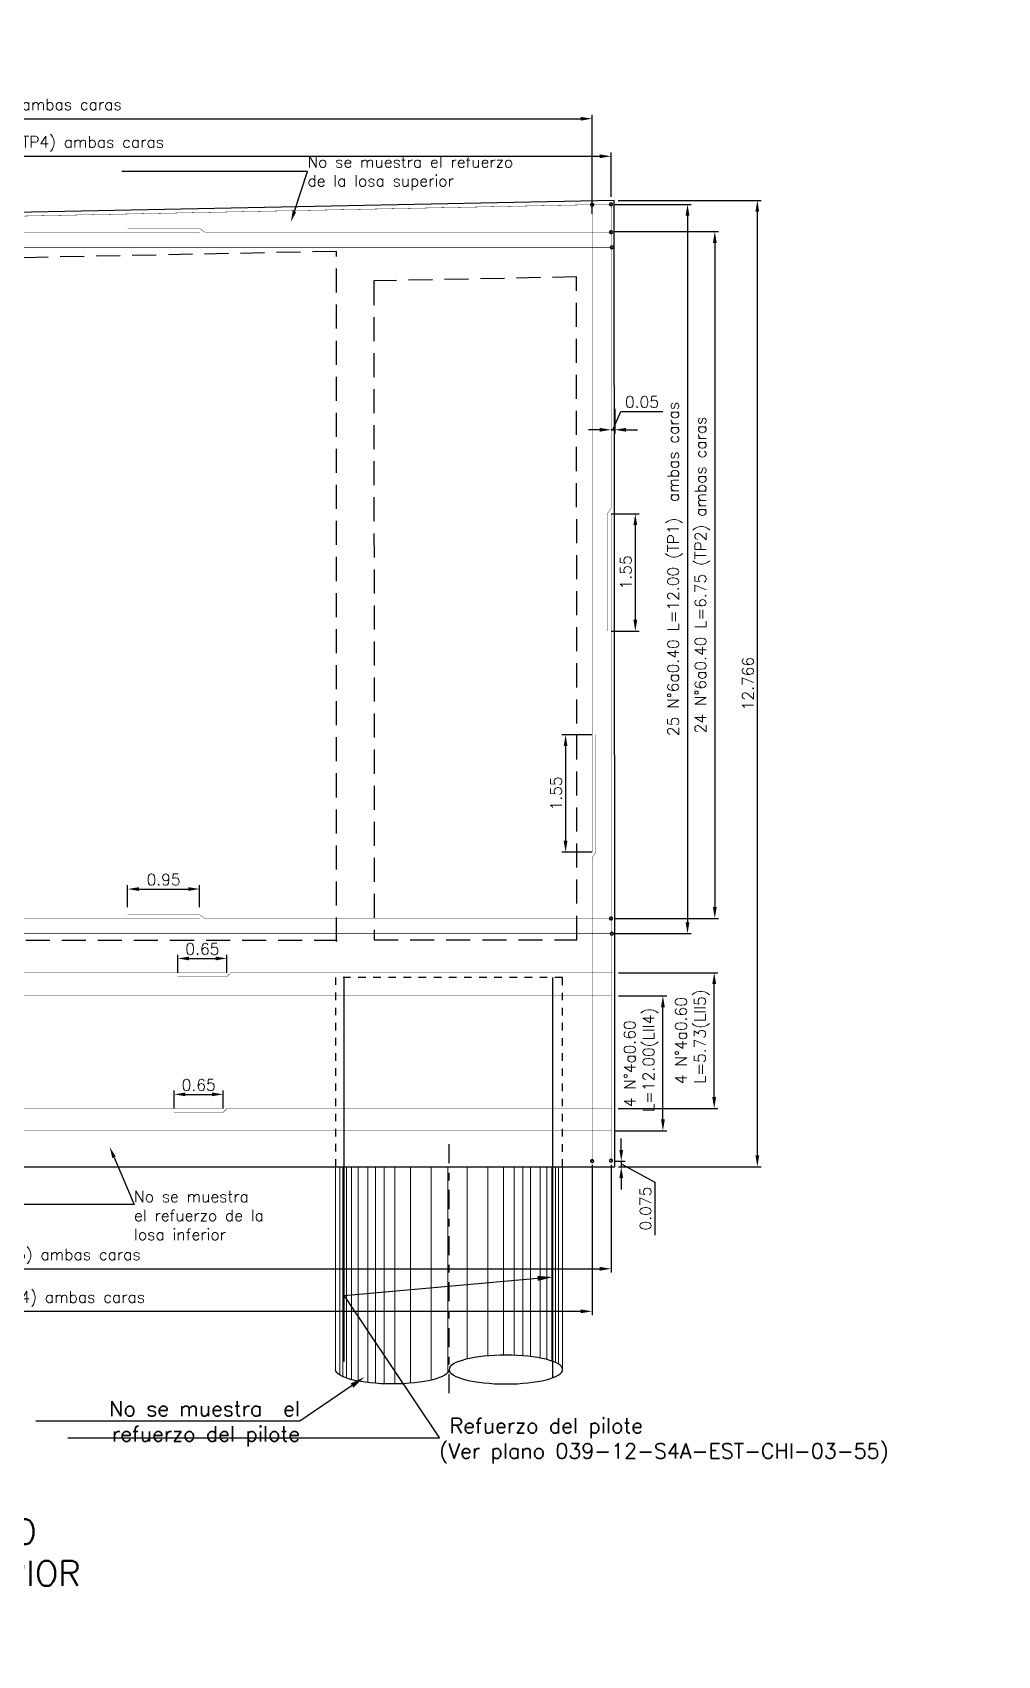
# Model space of a CAD drawing. Header units: metres. Extents: x 1080594 to 1081411, y 976871 to 977162.
# Drawn here: x 1081136.06 to 1081148.82, y 977085.5 to 977106.94 of the extents above; entities that cross this region are included whole.
import ezdxf
from ezdxf import colors
from ezdxf.entities.mleader import LeaderData, LeaderLine
from ezdxf.math import Vec2, Vec3

# ---------------------------------------------------------------- set-up
doc = ezdxf.new("R2010")
doc.units = ezdxf.units.M
doc.header["$LTSCALE"] = 25.4
doc.linetypes.add('DASHDOT', pattern=[1, 0.5, -0.25, 0, -0.25])
doc.linetypes.add('HIDDEN', pattern=[0.375, 0.25, -0.125])
for name, color, linetype in [('CONTRAPESO', 3, 'Continuous'), ('COT', 1, 'Continuous'), ('DIMCONTRAPESO', 1, 'Continuous'), ('EJE-D', 11, 'DASHDOT'), ('PROY', 9, 'HIDDEN'), ('PROYECC', 251, 'HIDDEN'), ('REF', 6, 'Continuous'), ('REGL175', 7, 'Continuous')]:
    doc.layers.add(name, color=color, linetype=linetype)
for name, color, linetype, lineweight in [('COTA', 1, 'Continuous', 30), ('COTACIM', 20, 'Continuous', 5), ('EJEPILOTE', 145, 'DASHDOT', 30), ('OTROS', 8, 'Continuous', 5), ('REF 7', 210, 'Continuous', 30)]:
    doc.layers.add(name, color=color, linetype=linetype, lineweight=lineweight)
doc.styles.add('romans', font='romans.shx')
doc.dimstyles.new('Copy 75', dxfattribs={"dimtxt": 0.15, "dimasz": 0.15, "dimexe": 0.05, "dimexo": 0.05, "dimgap": 0.05, "dimtad": 1, "dimzin": 0, "dimdsep": 46, "dimtxsty": 'romans', "dimcen": 0.002, "dimclrd": 1, "dimclre": 1, "dimclrt": 3, "dimadec": 4, "dimazin": 0, "dimtfac": 1, "dimtofl": 0, "dimtmove": 1, "dimatfit": 3, "dimfxl": 1, "dimtolj": 1, "dimtzin": 0, "dimarcsym": 1})

# ---------------------------------------------------------------- blocks, each defined once
blk = doc.blocks.new('*D1278')
at = {"layer": 'COTA', "color": 1, "lineweight": -2, "transparency": 16777216}
for p, q in [((1081126.633, 977104.547), (1081126.633, 977105.852)), ((1081126.783, 977105.802), (1081143.312, 977105.802)), ((1081143.462, 977104.547), (1081143.462, 977105.852))]:
    blk.add_line(p, q, dxfattribs=at)
at = {"layer": 'COTA', "color": 1, "transparency": 16777216}
for points in [[(1081126.783, 977105.827), (1081126.783, 977105.777), (1081126.633, 977105.802)], [(1081143.312, 977105.827), (1081143.312, 977105.777), (1081143.462, 977105.802)]]:
    blk.add_solid(points, dxfattribs=at)
at = {"layer": 'Defpoints', "color": 0, "transparency": 16777216}
for p in [(1081143.462, 977105.802), (1081126.633, 977104.497), (1081143.462, 977104.497)]:
    blk.add_point(p, dxfattribs=at)
at = {"layer": 'COTA', "color": 3, "transparency": 16777216, "insert": (1081135.048, 977105.966), "char_height": 0.15, "attachment_point": 5, "style": 'romans'}
blk.add_mtext('\\A1;35 N°8 a 0.50 L=9.00 (TP3) ambas caras', dxfattribs=at)
blk = doc.blocks.new('*D1280')
at = {"layer": 'Defpoints', "color": 0, "transparency": 16777216}
for p in [(1081143.662, 977100.584), (1081143.662, 977099.034), (1081144.033, 977099.034)]:
    blk.add_point(p, dxfattribs=at)
at = {"layer": 'DIMCONTRAPESO', "color": 1, "lineweight": -2, "transparency": 16777216}
for p, q in [((1081143.712, 977100.584), (1081144.083, 977100.584)), ((1081144.033, 977100.434), (1081144.033, 977099.184)), ((1081143.712, 977099.034), (1081144.083, 977099.034))]:
    blk.add_line(p, q, dxfattribs=at)
at = {"layer": 'DIMCONTRAPESO', "color": 1, "transparency": 16777216}
for points in [[(1081144.008, 977100.434), (1081144.058, 977100.434), (1081144.033, 977100.584)], [(1081144.008, 977099.184), (1081144.058, 977099.184), (1081144.033, 977099.034)]]:
    blk.add_solid(points, dxfattribs=at)
at = {"layer": 'DIMCONTRAPESO', "color": 3, "transparency": 16777216, "insert": (1081143.908, 977099.809), "char_height": 0.15, "attachment_point": 5, "rotation": 90, "style": 'romans'}
blk.add_mtext('\\A1;1.55', dxfattribs=at)
blk = doc.blocks.new('*D1281')
at = {"layer": 'Defpoints', "color": 0, "transparency": 16777216}
for p in [(1081143.711, 977092.031), (1081143.785, 977091.957), (1081143.847, 977091.957)]:
    blk.add_point(p, dxfattribs=at)
at = {"layer": 'DIMCONTRAPESO', "color": 1, "lineweight": -2, "transparency": 16777216}
for p, q in [((1081143.847, 977092.181), (1081143.847, 977092.331)), ((1081143.761, 977092.031), (1081143.897, 977092.031)), ((1081143.835, 977091.957), (1081143.897, 977091.957)), ((1081143.847, 977092.031), (1081143.847, 977091.957)), ((1081143.847, 977091.994), (1081144.293, 977091.755)), ((1081143.847, 977091.807), (1081143.847, 977091.657)), ((1081144.293, 977091.755), (1081144.293, 977091.055))]:
    blk.add_line(p, q, dxfattribs=at)
at = {"layer": 'DIMCONTRAPESO', "color": 1, "transparency": 16777216}
for points in [[(1081143.822, 977092.181), (1081143.872, 977092.181), (1081143.847, 977092.031)], [(1081143.822, 977091.807), (1081143.872, 977091.807), (1081143.847, 977091.957)]]:
    blk.add_solid(points, dxfattribs=at)
at = {"layer": 'DIMCONTRAPESO', "color": 3, "transparency": 16777216, "insert": (1081144.168, 977091.405), "char_height": 0.15, "attachment_point": 5, "rotation": 90, "style": 'romans'}
blk.add_mtext('\\A1;0.075', dxfattribs=at)
blk = doc.blocks.new('*D1336')
at = {"layer": 'Defpoints', "color": 0, "transparency": 16777216}
for p in [(1081143.762, 977102.02), (1081143.712, 977101.693), (1081143.762, 977101.693)]:
    blk.add_point(p, dxfattribs=at)
at = {"layer": 'DIMCONTRAPESO', "color": 1, "lineweight": -2, "transparency": 16777216}
for p, q in [((1081143.737, 977101.693), (1081143.842, 977101.936)), ((1081143.762, 977101.97), (1081143.762, 977101.643)), ((1081143.842, 977101.936), (1081144.399, 977101.936)), ((1081143.562, 977101.693), (1081143.412, 977101.693)), ((1081143.712, 977101.693), (1081143.762, 977101.693)), ((1081143.912, 977101.693), (1081144.062, 977101.693))]:
    blk.add_line(p, q, dxfattribs=at)
at = {"layer": 'DIMCONTRAPESO', "color": 1, "transparency": 16777216}
for points in [[(1081143.562, 977101.718), (1081143.562, 977101.668), (1081143.712, 977101.693)], [(1081143.912, 977101.718), (1081143.912, 977101.668), (1081143.762, 977101.693)]]:
    blk.add_solid(points, dxfattribs=at)
at = {"layer": 'DIMCONTRAPESO', "color": 3, "transparency": 16777216, "insert": (1081144.121, 977102.061), "char_height": 0.15, "attachment_point": 5, "style": 'romans'}
blk.add_mtext('\\A1;0.05', dxfattribs=at)
blk = doc.blocks.new('*D1282')
at = {"layer": 'Defpoints', "color": 0, "transparency": 16777216}
for p in [(1081143.512, 977097.664), (1081143.111, 977096.114), (1081143.512, 977096.114)]:
    blk.add_point(p, dxfattribs=at)
at = {"layer": 'DIMCONTRAPESO', "color": 1, "lineweight": -2, "transparency": 16777216}
for p, q in [((1081143.462, 977097.664), (1081143.061, 977097.664)), ((1081143.111, 977097.514), (1081143.111, 977096.264)), ((1081143.462, 977096.114), (1081143.061, 977096.114))]:
    blk.add_line(p, q, dxfattribs=at)
at = {"layer": 'DIMCONTRAPESO', "color": 1, "transparency": 16777216}
for points in [[(1081143.086, 977097.514), (1081143.136, 977097.514), (1081143.111, 977097.664)], [(1081143.086, 977096.264), (1081143.136, 977096.264), (1081143.111, 977096.114)]]:
    blk.add_solid(points, dxfattribs=at)
at = {"layer": 'DIMCONTRAPESO', "color": 3, "transparency": 16777216, "insert": (1081142.986, 977096.889), "char_height": 0.15, "attachment_point": 5, "rotation": 90, "style": 'romans'}
blk.add_mtext('\\A1;1.55', dxfattribs=at)
blk = doc.blocks.new('*D1284')
at = {"layer": 'COTA', "color": 1, "lineweight": -2, "transparency": 16777216}
for p, q in [((1081126.883, 977104.549), (1081126.883, 977105.356)), ((1081127.033, 977105.306), (1081143.562, 977105.306)), ((1081143.712, 977104.772), (1081143.712, 977105.356))]:
    blk.add_line(p, q, dxfattribs=at)
at = {"layer": 'COTA', "color": 1, "transparency": 16777216}
for points in [[(1081127.033, 977105.331), (1081127.033, 977105.281), (1081126.883, 977105.306)], [(1081143.562, 977105.331), (1081143.562, 977105.281), (1081143.712, 977105.306)]]:
    blk.add_solid(points, dxfattribs=at)
at = {"layer": 'Defpoints', "color": 0, "transparency": 16777216}
for p in [(1081143.712, 977105.306), (1081143.712, 977104.722), (1081126.883, 977104.499)]:
    blk.add_point(p, dxfattribs=at)
at = {"layer": 'COTA', "color": 3, "transparency": 16777216, "insert": (1081135.298, 977105.47), "char_height": 0.15, "attachment_point": 5, "style": 'romans'}
blk.add_mtext('\\A1;35 N°8 a 0.50 L=5.75-6.10 (TP4) ambas caras', dxfattribs=at)
blk = doc.blocks.new('*D1292')
at = {"layer": 'Defpoints', "color": 0, "transparency": 16777216}
for p in [(1081138.272, 977095.626), (1081137.321, 977095.337), (1081138.272, 977095.337)]:
    blk.add_point(p, dxfattribs=at)
at = {"layer": 'DIMCONTRAPESO', "color": 1, "lineweight": -2, "transparency": 16777216}
for p, q in [((1081137.321, 977095.387), (1081137.321, 977095.676)), ((1081137.471, 977095.626), (1081138.122, 977095.626)), ((1081138.272, 977095.387), (1081138.272, 977095.676))]:
    blk.add_line(p, q, dxfattribs=at)
at = {"layer": 'DIMCONTRAPESO', "color": 1, "transparency": 16777216}
for points in [[(1081137.471, 977095.651), (1081137.471, 977095.601), (1081137.321, 977095.626)], [(1081138.122, 977095.651), (1081138.122, 977095.601), (1081138.272, 977095.626)]]:
    blk.add_solid(points, dxfattribs=at)
at = {"layer": 'DIMCONTRAPESO', "color": 3, "transparency": 16777216, "insert": (1081137.797, 977095.751), "char_height": 0.15, "attachment_point": 5, "style": 'romans'}
blk.add_mtext('\\A1;0.95', dxfattribs=at)
blk = doc.blocks.new('*D1294')
at = {"layer": 'COTA', "color": 1, "lineweight": -2, "transparency": 16777216}
for p, q in [((1081143.758, 977104.311), (1081145.134, 977104.311)), ((1081145.084, 977104.161), (1081145.084, 977095.387)), ((1081143.762, 977095.237), (1081145.134, 977095.237))]:
    blk.add_line(p, q, dxfattribs=at)
at = {"layer": 'COTA', "color": 1, "transparency": 16777216}
for points in [[(1081145.059, 977104.161), (1081145.109, 977104.161), (1081145.084, 977104.311)], [(1081145.059, 977095.387), (1081145.109, 977095.387), (1081145.084, 977095.237)]]:
    blk.add_solid(points, dxfattribs=at)
at = {"layer": 'Defpoints', "color": 0, "transparency": 16777216}
for p in [(1081143.708, 977104.311), (1081143.712, 977095.237), (1081145.084, 977095.237)]:
    blk.add_point(p, dxfattribs=at)
at = {"layer": 'COTA', "color": 3, "transparency": 16777216, "insert": (1081144.92, 977099.774), "char_height": 0.15, "attachment_point": 5, "rotation": 90, "style": 'romans'}
blk.add_mtext('\\A1;24 N°6a0.40 L=6.75 (TP2) ambas caras', dxfattribs=at)
blk = doc.blocks.new('*D1295')
at = {"layer": 'COTA', "color": 1, "lineweight": -2, "transparency": 16777216}
for p, q in [((1081143.751, 977104.671), (1081144.773, 977104.671)), ((1081144.723, 977104.521), (1081144.723, 977095.187)), ((1081143.773, 977095.037), (1081144.773, 977095.037))]:
    blk.add_line(p, q, dxfattribs=at)
at = {"layer": 'COTA', "color": 1, "transparency": 16777216}
for points in [[(1081144.698, 977104.521), (1081144.748, 977104.521), (1081144.723, 977104.671)], [(1081144.698, 977095.187), (1081144.748, 977095.187), (1081144.723, 977095.037)]]:
    blk.add_solid(points, dxfattribs=at)
at = {"layer": 'Defpoints', "color": 0, "transparency": 16777216}
for p in [(1081143.701, 977104.671), (1081143.723, 977095.037), (1081144.723, 977095.037)]:
    blk.add_point(p, dxfattribs=at)
at = {"layer": 'COTA', "color": 3, "transparency": 16777216, "insert": (1081144.558, 977099.854), "char_height": 0.15, "attachment_point": 5, "rotation": 90, "style": 'romans'}
blk.add_mtext('\\A1;25 N°6a0.40 L=12.00 (TP1)  ambas caras', dxfattribs=at)
blk = doc.blocks.new('*D1296')
at = {"layer": 'COTA', "color": 1, "lineweight": -2, "transparency": 16777216}
for p, q in [((1081126.883, 977091.984), (1081126.883, 977090.56)), ((1081143.712, 977091.982), (1081143.712, 977090.56)), ((1081127.033, 977090.61), (1081143.562, 977090.61))]:
    blk.add_line(p, q, dxfattribs=at)
at = {"layer": 'COTA', "color": 1, "transparency": 16777216}
for points in [[(1081127.033, 977090.635), (1081127.033, 977090.585), (1081126.883, 977090.61)], [(1081143.562, 977090.635), (1081143.562, 977090.585), (1081143.712, 977090.61)]]:
    blk.add_solid(points, dxfattribs=at)
at = {"layer": 'Defpoints', "color": 0, "transparency": 16777216}
for p in [(1081126.883, 977092.034), (1081143.712, 977092.032), (1081143.712, 977090.61)]:
    blk.add_point(p, dxfattribs=at)
at = {"layer": 'COTA', "color": 3, "transparency": 16777216, "insert": (1081135.298, 977090.774), "char_height": 0.15, "attachment_point": 5, "style": 'romans'}
blk.add_mtext('\\A1;35 N°8 a 0.50 L=9.00 (TP3) ambas caras', dxfattribs=at)
blk = doc.blocks.new('*D1297')
at = {"layer": 'COTA', "color": 1, "lineweight": -2, "transparency": 16777216}
for p, q in [((1081126.633, 977091.981), (1081126.633, 977089.998)), ((1081143.462, 977091.982), (1081143.462, 977089.998)), ((1081126.783, 977090.048), (1081143.312, 977090.048))]:
    blk.add_line(p, q, dxfattribs=at)
at = {"layer": 'COTA', "color": 1, "transparency": 16777216}
for points in [[(1081126.783, 977090.073), (1081126.783, 977090.023), (1081126.633, 977090.048)], [(1081143.312, 977090.073), (1081143.312, 977090.023), (1081143.462, 977090.048)]]:
    blk.add_solid(points, dxfattribs=at)
at = {"layer": 'Defpoints', "color": 0, "transparency": 16777216}
for p in [(1081126.633, 977092.031), (1081143.462, 977092.032), (1081143.462, 977090.048)]:
    blk.add_point(p, dxfattribs=at)
at = {"layer": 'COTA', "color": 3, "transparency": 16777216, "insert": (1081135.048, 977090.212), "char_height": 0.15, "attachment_point": 5, "style": 'romans'}
blk.add_mtext('\\A1;35 N°8 a 0.50 L=5.75-6.10 (TP4) ambas caras', dxfattribs=at)
blk = doc.blocks.new('*D1324')
at = {"layer": 'Defpoints', "color": 0, "transparency": 16777216}
for p in [(1081138.635, 977094.709), (1081137.985, 977094.47), (1081138.635, 977094.47)]:
    blk.add_point(p, dxfattribs=at)
at = {"layer": 'EJE-D', "color": 1, "lineweight": -2, "transparency": 16777216}
for p, q in [((1081137.985, 977094.52), (1081137.985, 977094.759)), ((1081138.635, 977094.52), (1081138.635, 977094.759)), ((1081138.135, 977094.709), (1081138.485, 977094.709))]:
    blk.add_line(p, q, dxfattribs=at)
at = {"layer": 'EJE-D', "color": 1, "transparency": 16777216}
for points in [[(1081138.135, 977094.734), (1081138.135, 977094.684), (1081137.985, 977094.709)], [(1081138.485, 977094.734), (1081138.485, 977094.684), (1081138.635, 977094.709)]]:
    blk.add_solid(points, dxfattribs=at)
at = {"layer": 'EJE-D', "color": 3, "transparency": 16777216, "insert": (1081138.31, 977094.834), "char_height": 0.15, "attachment_point": 5, "style": 'romans'}
blk.add_mtext('\\A1;0.65', dxfattribs=at)
blk = doc.blocks.new('*D1326')
at = {"layer": 'Defpoints', "color": 0, "transparency": 16777216}
for p in [(1081138.585, 977092.914), (1081137.936, 977092.676), (1081138.585, 977092.676)]:
    blk.add_point(p, dxfattribs=at)
at = {"layer": 'EJE-D', "color": 1, "lineweight": -2, "transparency": 16777216}
for p, q in [((1081137.936, 977092.726), (1081137.936, 977092.964)), ((1081138.086, 977092.914), (1081138.435, 977092.914)), ((1081138.585, 977092.726), (1081138.585, 977092.964))]:
    blk.add_line(p, q, dxfattribs=at)
at = {"layer": 'EJE-D', "color": 1, "transparency": 16777216}
for points in [[(1081138.086, 977092.939), (1081138.086, 977092.889), (1081137.936, 977092.914)], [(1081138.435, 977092.939), (1081138.435, 977092.889), (1081138.585, 977092.914)]]:
    blk.add_solid(points, dxfattribs=at)
at = {"layer": 'EJE-D', "color": 3, "transparency": 16777216, "insert": (1081138.261, 977093.039), "char_height": 0.15, "attachment_point": 5, "style": 'romans'}
blk.add_mtext('\\A1;0.65', dxfattribs=at)
blk = doc.blocks.new('*D1248')
at = {"layer": 'Defpoints', "color": 0, "transparency": 16777216}
for p in [(1081143.762, 977094.214), (1081144.398, 977094.214), (1081143.723, 977092.433)]:
    blk.add_point(p, dxfattribs=at)
at = {"layer": 'DIMCONTRAPESO', "color": 1, "lineweight": -2, "transparency": 16777216}
for p, q in [((1081143.812, 977094.214), (1081144.448, 977094.214)), ((1081144.398, 977092.583), (1081144.398, 977094.064)), ((1081143.773, 977092.433), (1081144.448, 977092.433))]:
    blk.add_line(p, q, dxfattribs=at)
at = {"layer": 'DIMCONTRAPESO', "color": 1, "transparency": 16777216}
for points in [[(1081144.373, 977094.064), (1081144.423, 977094.064), (1081144.398, 977094.214)], [(1081144.373, 977092.583), (1081144.423, 977092.583), (1081144.398, 977092.433)]]:
    blk.add_solid(points, dxfattribs=at)
at = {"layer": 'DIMCONTRAPESO', "color": 3, "transparency": 16777216, "insert": (1081144.109, 977093.317), "char_height": 0.15, "attachment_point": 5, "rotation": 90, "style": 'romans'}
blk.add_mtext('\\A1;4 N°4a0.60\\P L=12.00(LII4)', dxfattribs=at)
blk = doc.blocks.new('*D1249')
at = {"layer": 'Defpoints', "color": 0, "transparency": 16777216}
for p in [(1081143.762, 977094.521), (1081145.076, 977094.521), (1081143.755, 977092.727)]:
    blk.add_point(p, dxfattribs=at)
at = {"layer": 'DIMCONTRAPESO', "color": 1, "lineweight": -2, "transparency": 16777216}
for p, q in [((1081143.812, 977094.521), (1081145.126, 977094.521)), ((1081145.076, 977092.877), (1081145.076, 977094.371)), ((1081143.805, 977092.727), (1081145.126, 977092.727))]:
    blk.add_line(p, q, dxfattribs=at)
at = {"layer": 'DIMCONTRAPESO', "color": 1, "transparency": 16777216}
for points in [[(1081145.051, 977094.371), (1081145.101, 977094.371), (1081145.076, 977094.521)], [(1081145.051, 977092.877), (1081145.101, 977092.877), (1081145.076, 977092.727)]]:
    blk.add_solid(points, dxfattribs=at)
at = {"layer": 'DIMCONTRAPESO', "color": 3, "transparency": 16777216, "insert": (1081144.787, 977093.624), "char_height": 0.15, "attachment_point": 5, "rotation": 90, "style": 'romans'}
blk.add_mtext('\\A1;4 N°4a0.60\\P L=5.73(LII5)', dxfattribs=at)
blk = doc.blocks.new('*D1322')
at = {"layer": 'COTA', "color": 1, "lineweight": -2, "transparency": 16777216}
for p, q in [((1081143.805, 977104.722), (1081145.696, 977104.722)), ((1081145.646, 977104.572), (1081145.646, 977092.107)), ((1081143.812, 977091.957), (1081145.696, 977091.957))]:
    blk.add_line(p, q, dxfattribs=at)
at = {"layer": 'COTA', "color": 1, "transparency": 16777216}
for points in [[(1081145.621, 977104.572), (1081145.671, 977104.572), (1081145.646, 977104.722)], [(1081145.621, 977092.107), (1081145.671, 977092.107), (1081145.646, 977091.957)]]:
    blk.add_solid(points, dxfattribs=at)
at = {"layer": 'Defpoints', "color": 0, "transparency": 16777216}
for p in [(1081143.755, 977104.722), (1081143.762, 977091.957), (1081145.646, 977091.957)]:
    blk.add_point(p, dxfattribs=at)
at = {"layer": 'COTA', "color": 3, "transparency": 16777216, "insert": (1081145.521, 977098.34), "char_height": 0.15, "attachment_point": 5, "rotation": 90, "style": 'romans'}
blk.add_mtext('\\A1;12.766', dxfattribs=at)

msp = doc.modelspace()

# ---------------------------------------------------------------- linework, layer by layer
at = {"layer": 'CONTRAPESO'}
msp.add_lwpolyline([(1081143.755128, 977104.7224), (1081126.581998, 977104.378938), (1081126.581998, 977094.956738), (1081126.581998, 977094.956738), (1081126.581998, 977091.956738), (1081143.761998, 977091.956738), (1081143.761998, 977094.956738), (1081143.761998, 977094.956738)], close=True, dxfattribs=at)
at = {"layer": 'COT', "extrusion": (0, 0, -1)}
msp.add_ellipse((1081142.322258, 977089.278842), major_axis=(-0.750261, 0), ratio=0.25438133, dxfattribs=at)
msp.add_ellipse((1081140.821737, 977089.278842), major_axis=(-0.750261, 0), ratio=0.25438133, start_param=3.141592654, end_param=6.283185307, dxfattribs=at)
at = {"layer": 'EJEPILOTE', "ltscale": 0.02}
msp.add_line((1081141.570636, 977088.964517), (1081141.570636, 977092.255485), dxfattribs=at)
at = {"layer": 'OTROS'}
for p, q in [((1081140.126934, 977091.956738), (1081140.126934, 977089.206829)), ((1081140.165169, 977091.956738), (1081140.165169, 977089.186487)), ((1081140.21615, 977091.956738), (1081140.21615, 977089.166178)), ((1081140.279875, 977091.956738), (1081140.279875, 977089.146453)), ((1081140.36909, 977091.956738), (1081140.36909, 977089.126637)), ((1081140.496541, 977091.956738), (1081140.496541, 977089.10685)), ((1081140.598501, 977091.956738), (1081140.598501, 977089.096634)), ((1081140.713206, 977091.956738), (1081140.713206, 977089.089997)), ((1081140.853402, 977091.956738), (1081140.853402, 977089.08816)), ((1081141.060406, 977091.956738), (1081141.060406, 977089.097904)), ((1081141.334113, 977091.956738), (1081141.334113, 977089.146453)), ((1081141.556636, 977091.956738), (1081141.556636, 977089.24042)), ((1081141.809882, 977091.956738), (1081141.809882, 977089.418256)), ((1081142.083589, 977091.956738), (1081142.083589, 977089.45978)), ((1081142.290593, 977091.956738), (1081142.290593, 977089.469524)), ((1081142.430789, 977091.956738), (1081142.430789, 977089.467687)), ((1081142.545494, 977091.956738), (1081142.545494, 977089.46105)), ((1081142.647454, 977091.956738), (1081142.647454, 977089.450834)), ((1081142.774905, 977091.956738), (1081142.774905, 977089.431047)), ((1081142.86412, 977091.956738), (1081142.86412, 977089.410845)), ((1081142.927845, 977091.956738), (1081142.927845, 977089.391506)), ((1081142.978826, 977091.956738), (1081142.978826, 977089.371197)), ((1081143.017061, 977091.956738), (1081143.017061, 977089.350855)), ((1081142.86412, 977089.146839), (1081142.86412, 977089.146453))]:
    msp.add_line(p, q, dxfattribs=at)
msp.add_lwpolyline([(1081143.072519, 977089.278842), (1081143.072519, 977091.956738), (1081140.071476, 977091.956738), (1081140.071476, 977089.278842)], dxfattribs=at)
at = {"layer": 'PROY', "color": 252, "ltscale": 0.05}
for points in [[(1081140.081945, 977094.932473), (1081140.081883, 977104.048815), (1081130.260528, 977103.852388), (1081130.261763, 977094.950636), (1081140.08171, 977094.950636), (1081140.081945, 977094.932473)], [(1081143.261945, 977094.956738), (1081143.255385, 977103.712206), (1081140.576404, 977103.658626), (1081140.581998, 977094.956738), (1081143.261945, 977094.956738), (1081143.261945, 977094.956738)]]:
    msp.add_lwpolyline(points, dxfattribs=at)
at = {"layer": 'PROYECC', "color": 14, "ltscale": 0.01}
msp.add_lwpolyline([(1081140.067943, 977091.956738), (1081143.068985, 977091.956738), (1081143.068985, 977094.458769), (1081140.067943, 977094.458769)], close=True, dxfattribs=at)
at = {"layer": 'REF', "ltscale": 0.1, "const_width": 0.005}
for points in [[(1081143.712184, 977104.671451), (1081132.064392, 977104.438586)], [(1081143.461998, 977104.66499), (1081143.462005, 977096.115552), (1081143.462005, 977096.115552)], [(1081143.662184, 977099.034062), (1081143.662184, 977100.584062), (1081143.712091, 977100.654955), (1081143.712184, 977104.671451)], [(1081126.621284, 977104.303259), (1081138.271847, 977104.303259)], [(1081137.322605, 977104.353165), (1081138.273263, 977104.353165), (1081138.344156, 977104.303259), (1081143.712062, 977104.303245)], [(1081143.722661, 977104.103092), (1081132.072097, 977104.103319)], [(1081143.712091, 977092.031905), (1081143.712008, 977100.58431), (1081143.712008, 977100.58431)], [(1081143.511914, 977097.664337), (1081143.511914, 977096.114337), (1081143.462008, 977096.043444), (1081143.461916, 977092.031738)], [(1081126.621284, 977095.236722), (1081138.271847, 977095.236722)], [(1081137.322605, 977095.286628), (1081138.273263, 977095.286628), (1081138.344156, 977095.236722), (1081143.712062, 977095.236708)], [(1081143.722661, 977095.036555), (1081132.072097, 977095.036782)], [(1081126.624614, 977094.520723), (1081138.61039, 977094.520723)], [(1081137.985297, 977094.470203), (1081138.634562, 977094.470203), (1081138.683537, 977094.520723), (1081143.733789, 977094.520723)], [(1081143.719716, 977094.220723), (1081131.71207, 977094.220723)], [(1081126.62206, 977092.726506), (1081138.58539, 977092.726506)], [(1081137.935942, 977092.675987), (1081138.585208, 977092.675987), (1081138.634182, 977092.726506), (1081143.723839, 977092.726506)], [(1081143.723436, 977092.432843), (1081131.68521, 977092.432655)]]:
    msp.add_lwpolyline(points, dxfattribs=at)
at = {"layer": 'REF', "ltscale": 0.1, "const_width": 0.02}
for points in [[(1081143.443998, 977104.666538, 1), (1081143.479998, 977104.666538, 1)], [(1081143.694184, 977104.671451, 1), (1081143.730184, 977104.671451, 1)], [(1081143.730062, 977104.303243, -1), (1081143.694062, 977104.303243, -1)], [(1081143.704661, 977104.103092, 1), (1081143.740661, 977104.103092, 1)], [(1081143.730062, 977095.236706, -1), (1081143.694062, 977095.236706, -1)], [(1081143.704661, 977095.036555, 1), (1081143.740661, 977095.036555, 1)], [(1081143.479914, 977092.032157, -1), (1081143.443914, 977092.032157, -1)], [(1081143.694091, 977092.037647, 1), (1081143.730091, 977092.037647, 1)]]:
    msp.add_lwpolyline(points, format="xyb", close=True, dxfattribs=at)
at = {"layer": 'REF 7', "ltscale": 0.1}
for points in [[(1081140.182311, 977089.382833), (1081140.182311, 977094.458769)], [(1081142.941044, 977089.174851), (1081142.941044, 977094.458769)]]:
    msp.add_lwpolyline(points, dxfattribs=at)

# ---------------------------------------------------------------- texts
at = {"layer": 'REGL175', "insert": (1081126.83501, 977087.851182), "char_height": 0.33, "width": 14.49150363, "attachment_point": 1, "style": 'romans'}
msp.add_mtext('\\pi7.2152;{\\C0;EJE D\\P\\pi6.2173;SECCION D-D\\P\\pi5.4552;TABIQUE POSTERIOR \\P\\pi6.8529;REFUERZO\\P\\pi7.3672;\\H0.45455x;\\C3;ESCALA 1:75}', dxfattribs=at)

# ---------------------------------------------------------------- dimensions: what is measured, and where the dimension line sits
at = {"layer": 'COTA'}
for base, p1, p2, text, picture, middle in [((1081143.461998, 977105.801992), (1081126.633336, 977104.49739), (1081143.461998, 977104.49739), '35 N°8 a 0.50 L=9.00 (TP3) ambas caras', '*D1278', (1081135.047667, 977105.966278)), ((1081143.712091, 977105.306151), (1081126.883336, 977104.498938), (1081143.712091, 977104.72154), '35 N°8 a 0.50 L=5.75-6.10 (TP4) ambas caras', '*D1284', (1081135.297713, 977105.470437)), ((1081143.461914, 977090.048147), (1081126.633252, 977092.031438), (1081143.461914, 977092.032157), '35 N°8 a 0.50 L=5.75-6.10 (TP4) ambas caras', '*D1297', (1081135.047583, 977090.212433)), ((1081143.712091, 977090.609787), (1081126.883429, 977092.033738), (1081143.712091, 977092.031905), '35 N°8 a 0.50 L=9.00 (TP3) ambas caras', '*D1296', (1081135.29776, 977090.774072))]:
    dim = msp.add_linear_dim(base=base, p1=p1, p2=p2, text=text, dimstyle='Copy 75', dxfattribs=at)
    dim.commit()
    dim.dimension.update_dxf_attribs({"geometry": picture, "text_midpoint": middle})
for base, p1, p2, text, picture, middle in [((1081144.722685, 977095.036555), (1081143.700955, 977104.671226), (1081143.722661, 977095.036555), '25 N°6a0.40 L=12.00 (TP1)  ambas caras', '*D1295', (1081144.558399, 977099.853891)), ((1081145.084418, 977095.236706), (1081143.708312, 977104.311472), (1081143.712062, 977095.236706), '24 N°6a0.40 L=6.75 (TP2) ambas caras', '*D1294', (1081144.920132, 977099.774089))]:
    dim = msp.add_linear_dim(base=base, p1=p1, p2=p2, angle=90, text=text, dimstyle='Copy 75', dxfattribs=at)
    dim.commit()
    dim.dimension.update_dxf_attribs({"geometry": picture, "text_midpoint": middle})
at = {"layer": 'COTA', "color": 2}
dim = msp.add_linear_dim(base=(1081145.64623, 977091.956738), p1=(1081143.755128, 977104.7224), p2=(1081143.761998, 977091.956738), angle=90, dimstyle='Copy 75', override={"dimdec": 3}, dxfattribs=at)
dim.commit()
dim.dimension.update_dxf_attribs({"geometry": '*D1322', "text_midpoint": (1081145.52123, 977098.339569)})
at = {"layer": 'DIMCONTRAPESO', "color": 2}
dim = msp.add_linear_dim(base=(1081143.762091, 977101.692646), p1=(1081143.712115, 977101.692646), p2=(1081143.762091, 977102.02008), dimstyle='Copy 75', dxfattribs=at)
dim.commit()
dim.dimension.update_dxf_attribs({"geometry": '*D1336', "text_midpoint": (1081143.892103, 977101.936446), "dimtype": 160})
for base, p1, p2, picture, middle in [((1081144.032975, 977099.03431), (1081143.662008, 977100.58431), (1081143.662008, 977099.03431), '*D1280', (1081143.907975, 977099.80931)), ((1081143.111142, 977096.114337), (1081143.511914, 977097.664337), (1081143.511914, 977096.114337), '*D1282', (1081142.986142, 977096.889337))]:
    dim = msp.add_linear_dim(base=base, p1=p1, p2=p2, angle=90, dimstyle='Copy 75', dxfattribs=at)
    dim.commit()
    dim.dimension.update_dxf_attribs({"geometry": picture, "text_midpoint": middle})
dim = msp.add_linear_dim(base=(1081138.271848, 977095.626325), p1=(1081137.321191, 977095.336535), p2=(1081138.271848, 977095.336516), dimstyle='Copy 75', dxfattribs=at)
dim.commit()
dim.dimension.update_dxf_attribs({"geometry": '*D1292', "text_midpoint": (1081137.79652, 977095.751325)})
at = {"layer": 'DIMCONTRAPESO'}
for base, p1, p2, text, picture, middle in [((1081145.075896, 977094.520723), (1081143.755251, 977092.726506), (1081143.761601, 977094.520723), '4 N°4a0.60\\P L=5.73(LII5)', '*D1249', (1081145.075896, 977093.623614)), ((1081144.397853, 977094.213809), (1081143.723436, 977092.432843), (1081143.761998, 977094.213809), '4 N°4a0.60\\P L=12.00(LII4)', '*D1248', (1081144.397853, 977093.3167))]:
    dim = msp.add_linear_dim(base=base, p1=p1, p2=p2, angle=90, text=text, dimstyle='Copy 75', dxfattribs=at)
    dim.commit()
    dim.dimension.update_dxf_attribs({"geometry": picture, "text_midpoint": middle, "dimtype": 160})
at = {"layer": 'DIMCONTRAPESO', "color": 2}
dim = msp.add_linear_dim(base=(1081143.84678, 977091.956738), p1=(1081143.711128, 977092.031438), p2=(1081143.784724, 977091.956738), angle=90, dimstyle='Copy 75', override={"dimdec": 3}, dxfattribs=at)
dim.commit()
dim.dimension.update_dxf_attribs({"geometry": '*D1281', "text_midpoint": (1081144.292932, 977091.705011), "dimtype": 160})
at = {"layer": 'EJE-D', "color": 2}
for base, p1, p2, picture, middle in [((1081138.634562, 977094.708627), (1081137.985297, 977094.470203), (1081138.634562, 977094.470203), '*D1324', (1081138.30993, 977094.833627)), ((1081138.585208, 977092.91441), (1081137.935942, 977092.675987), (1081138.585208, 977092.675987), '*D1326', (1081138.260575, 977093.03941))]:
    dim = msp.add_linear_dim(base=base, p1=p1, p2=p2, dimstyle='Copy 75', dxfattribs=at)
    dim.commit()
    dim.dimension.update_dxf_attribs({"geometry": picture, "text_midpoint": middle})

# ---------------------------------------------------------------- leaders
at = {"layer": 'COTACIM'}
ml = msp.add_multileader_mtext('Standard', dxfattribs=at)
ml.set_content('No se muestra el refuerzo\\Pde la losa superior', color=3, style='romans')
ml.set_leader_properties(color=256)
ml.build(insert=Vec2(0, 0))
ml.multileader.update_dxf_attribs({"text_left_attachment_type": 6, "text_right_attachment_type": 6, "dogleg_length": 0, "arrow_head_size": 0.15})
ctx = ml.context
ctx.base_point, ctx.char_height, ctx.arrow_head_size, ctx.landing_gap_size, ctx.plane_origin = Vec3(1081139.699084, 977105.106151), 0.15, 0.15, 0, Vec3(1081139.623802, 977105.636376)
ctx.left_attachment, ctx.right_attachment = 6, 6
notes = []
notes.append((ctx, [(0, (1, 1, 0), (1081139.699084, 977105.106151), (1, 0), 0, [(0, [(1081139.480456, 977104.436506)], 0, [])])]))
ctx.mtext.insert, ctx.mtext.width, ctx.mtext.flow_direction = Vec3(1081139.699084, 977105.306151), 4.80260544, 5
ml = msp.add_multileader_mtext('Standard', dxfattribs=at)
ml.set_content('No se muestra\\Pel refuerzo de la\\Plosa inferior', color=3, style='romans')
ml.set_leader_properties(color=256)
ml.build(insert=Vec2(0, 0))
ml.multileader.update_dxf_attribs({"text_left_attachment_type": 6, "text_right_attachment_type": 6, "dogleg_length": 0, "arrow_head_size": 0.15})
ctx = ml.context
ctx.base_point, ctx.char_height, ctx.arrow_head_size, ctx.landing_gap_size, ctx.plane_origin = Vec3(1081137.406473, 977091.459024), 0.15, 0.15, 0, Vec3(1081136.776766, 977090.253434)
ctx.left_attachment, ctx.right_attachment = 6, 6
notes.append((ctx, [(0, (1, 1, 0), (1081137.406473, 977091.459024), (1, 0), 0, [(0, [(1081137.084234, 977092.219164)], 0, [])])]))
ctx.mtext.insert, ctx.mtext.flow_direction = Vec3(1081137.406473, 977091.639024), 5
ml = msp.add_multileader_mtext('Standard', dxfattribs=at)
ml.set_content(' Refuerzo del pilote\\P(Ver plano 039-12-S4A-EST-CHI-03-55){\\C4; }', color=3, style='romans')
ml.set_leader_properties(color=1)
ml.build(insert=Vec2(0, 0))
ml.multileader.update_dxf_attribs({"text_left_attachment_type": 6, "text_right_attachment_type": 6, "dogleg_length": 0, "arrow_head_size": 0.2})
ctx = ml.context
ctx.base_point, ctx.char_height, ctx.arrow_head_size, ctx.landing_gap_size, ctx.plane_origin = Vec3(1081141.442349, 977088.370371), 0.2, 0.2, 0, Vec3(1081141.831626, 977089.705389)
ctx.left_attachment, ctx.right_attachment = 6, 6
notes.append((ctx, [(0, (1, 1, 0), (1081141.442349, 977088.370371), (1, 0), 0, [(1, [(1081142.941044, 977090.500411), (1081140.182311, 977090.252069)], 0, [])])]))
ctx.mtext.insert, ctx.mtext.width, ctx.mtext.flow_direction = Vec3(1081141.442349, 977088.637038), 7.37938837, 5
ml = msp.add_multileader_mtext('Standard', dxfattribs=at)
ml.set_content('No se muestra  el refuerzo del pilote', color=3, style='romans')
ml.set_leader_properties(color=1)
ml.build(insert=Vec2(0, 0))
ml.multileader.update_dxf_attribs({"text_left_attachment_type": 6, "text_right_attachment_type": 6, "dogleg_length": 0, "arrow_head_size": 0.2})
ctx = ml.context
ctx.base_point, ctx.char_height, ctx.arrow_head_size, ctx.landing_gap_size, ctx.plane_origin = Vec3(1081136.685337, 977088.595833), 0.2, 0.2, 0, Vec3(1081134.999538, 977088.384765)
ctx.left_attachment, ctx.right_attachment, ctx.text_align_type = 6, 6, 2
notes.append((ctx, [(1, (1, 1, 0), (1081139.599622, 977088.595833), (-1, 0), 0, [(0, [(1081140.453212, 977089.179787)], 0, [])])]))
ctx.mtext.insert, ctx.mtext.width, ctx.mtext.alignment, ctx.mtext.flow_direction = Vec3(1081139.599622, 977088.8625), 3.45605072, 3, 5
for ctx, leaders in notes:
    for number, flags, end, landing, length, lines in leaders:
        leader = LeaderData()
        leader.index, (leader.has_last_leader_line, leader.has_dogleg_vector, leader.attachment_direction) = number, flags
        leader.last_leader_point, leader.dogleg_vector, leader.dogleg_length = Vec3(end), Vec3(landing), length
        for number, points, colour, breaks in lines:
            line = LeaderLine()
            line.index, line.vertices, line.color, line.breaks = number, Vec3.list(points), colors.encode_raw_color(colour), breaks
            leader.lines.append(line)
        ctx.leaders.append(leader)

doc.saveas('drawing.dxf')
